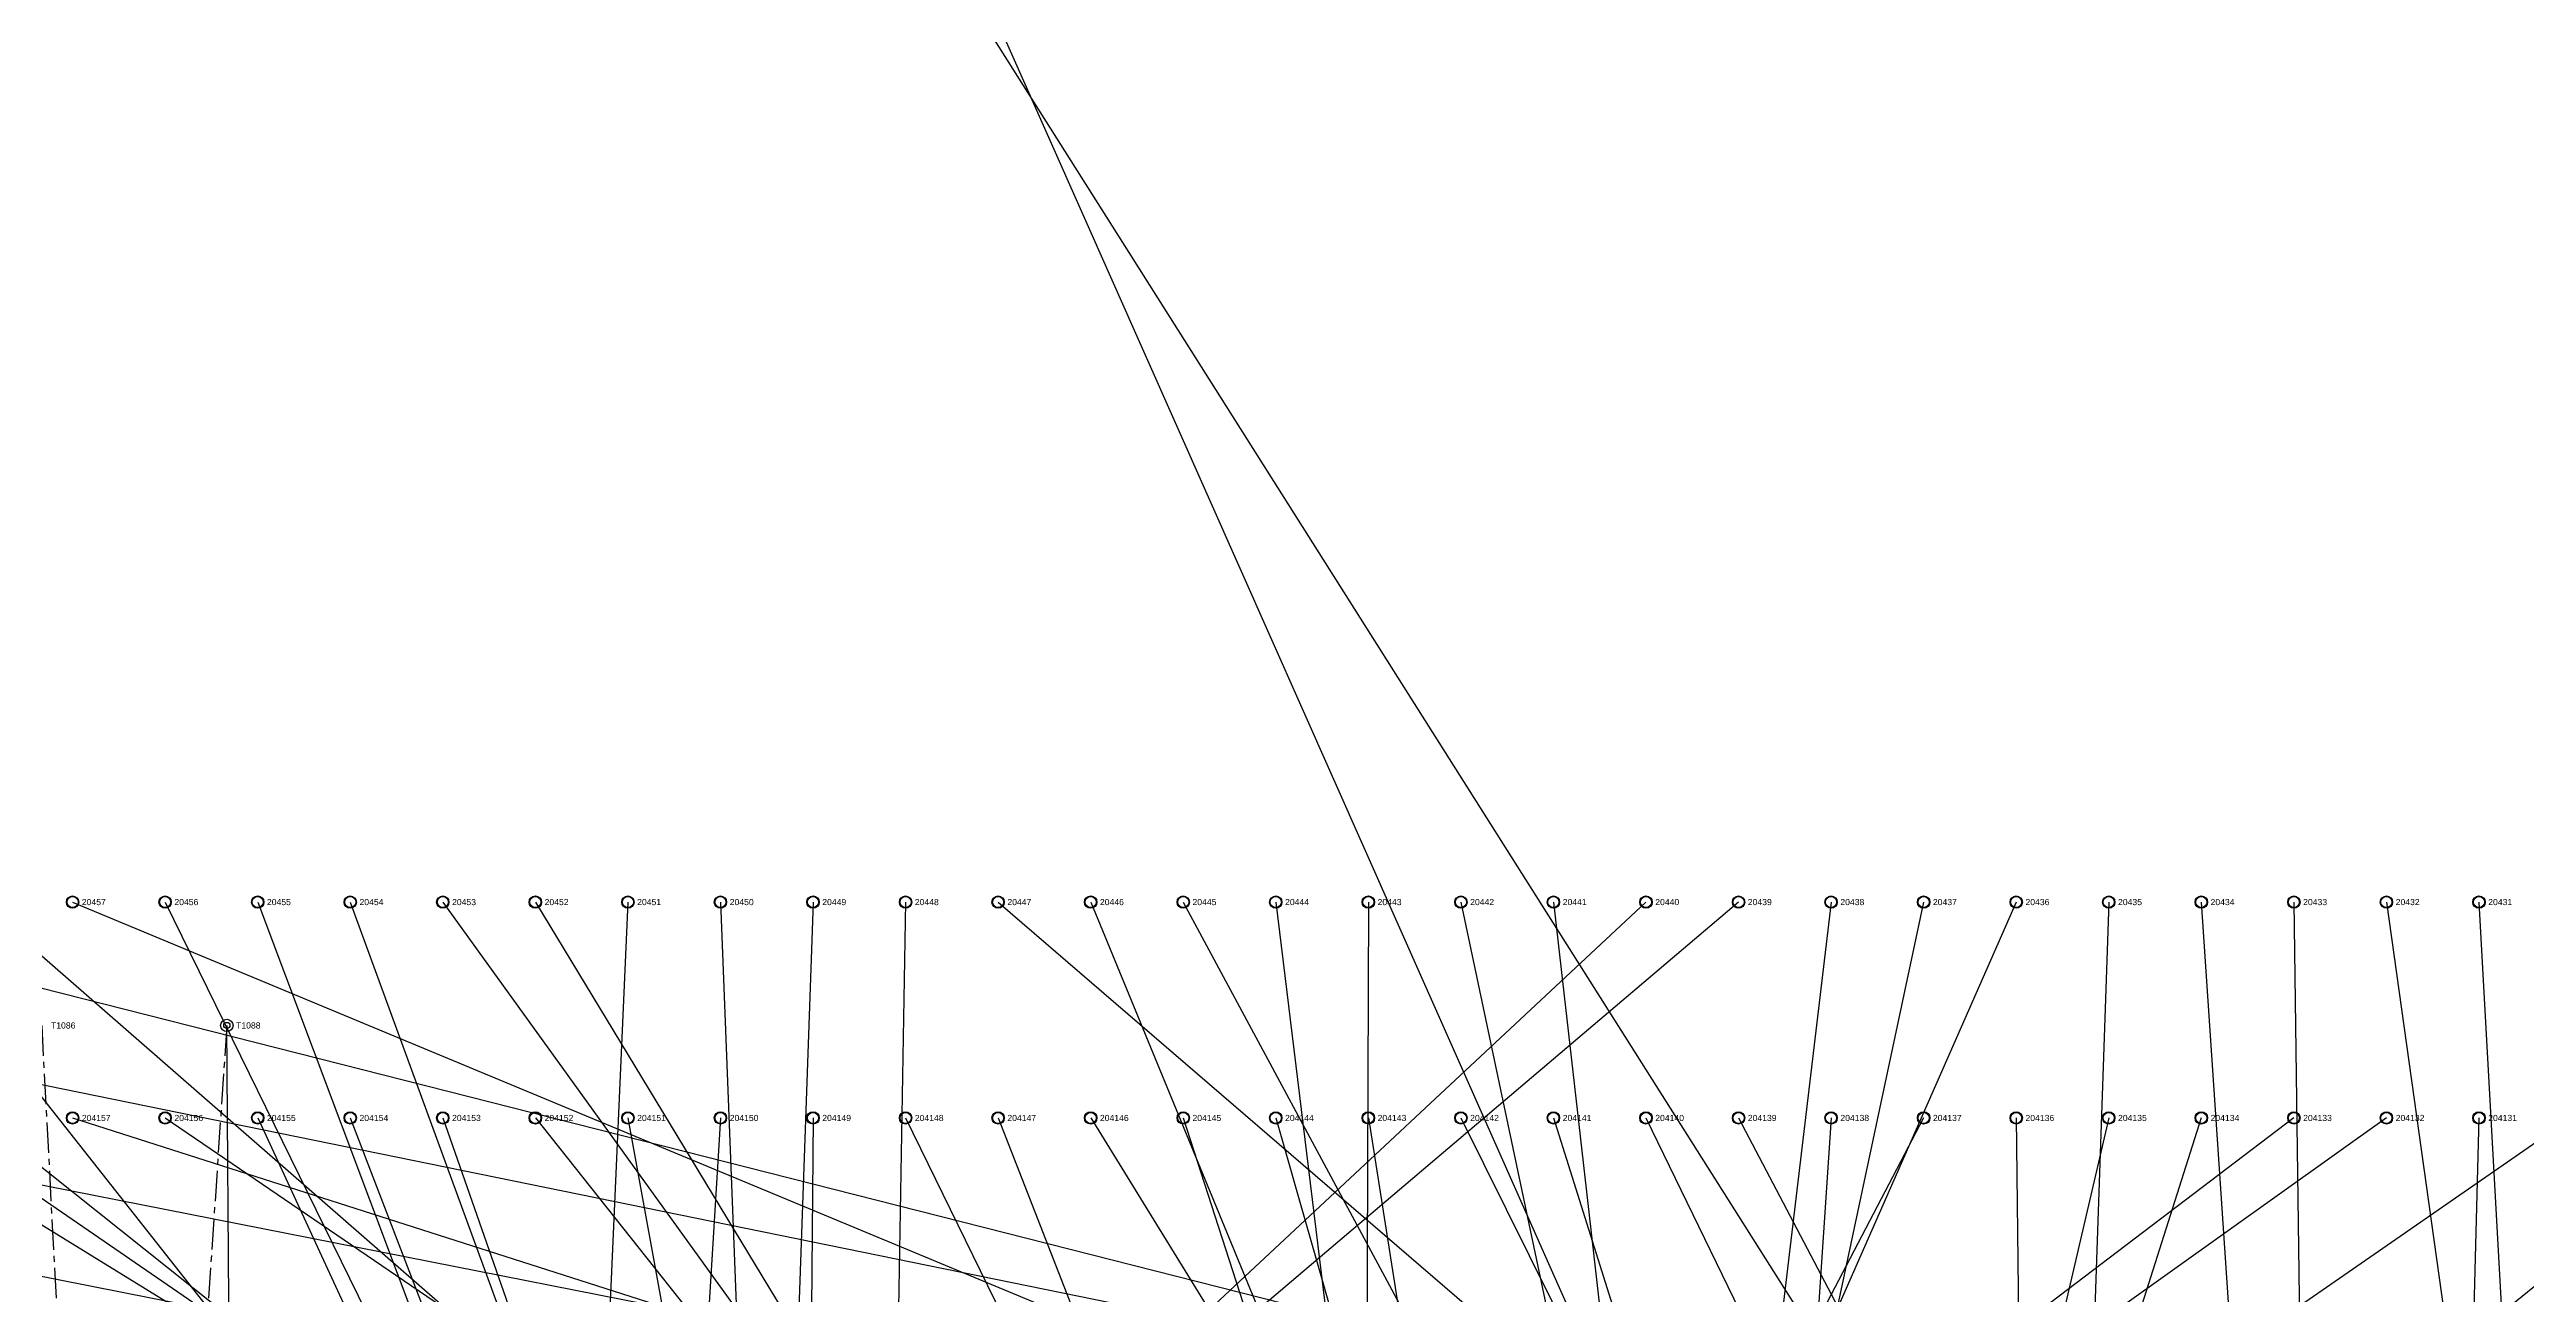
# Model space of a CAD drawing. Extents: x -5 to 376, y -217 to 241.
# Drawn here: x 128.9 to 230.8, y 138.1 to 189.3 of the extents above; entities that cross this region are included whole.
import ezdxf

# ---------------------------------------------------------------- set-up
doc = ezdxf.new("R2010")
doc.units = 0
doc.linetypes.add('CENTER', pattern=[2, 1.25, -0.25, 0.25, -0.25])
for name, color, linetype in [('BOTTOM_TRANSFER', 2, 'CONTINUOUS'), ('BOTTOM_TRANSFER_LABEL', 50, 'CONTINUOUS'), ('BOTTOM_WIRES_BLACK', 250, 'CONTINUOUS'), ('BOTTOM_WIRES_BLUE', 5, 'CONTINUOUS'), ('FIXTURE_INTERFACE_PIN', 4, 'CONTINUOUS'), ('TESTER_INTERFACE_PIN', 144, 'CONTINUOUS'), ('TESTER_INTERFACE_PIN_LABEL', 144, 'CONTINUOUS'), ('TOP_TRANSFER', 2, 'CONTINUOUS'), ('TOP_TRANSFER_LABEL', 50, 'CONTINUOUS'), ('TOP_WIRES_BLUE', 5, 'CENTER')]:
    doc.layers.add(name, color=color, linetype=linetype)
doc.styles.get("Standard").update_dxf_attribs({"font": 'arial.ttf'})

msp = doc.modelspace()

# ---------------------------------------------------------------- linework, layer by layer
at = {"layer": 'BOTTOM_TRANSFER'}
msp.add_circle((136.17194, 149.1615), 0.254, dxfattribs=at)
at = {"layer": 'BOTTOM_WIRES_BLACK'}
for p, q in [((156.49194, 207.5815), (243.69014, 69.70522)), ((160.30194, 207.5815), (204.25918, 108.52658)), ((316.51194, 207.5815), (202.7301, 115.37442)), ((316.51194, 207.5815), (202.7301, 115.37442)), ((122.20194, 154.2415), (148.87194, 120.46204)), ((194.59194, 154.2415), (156.49194, 118.6815)), ((198.40194, 154.2415), (156.49194, 118.6815)), ((194.59194, 145.3515), (244.04066, 43.47464)), ((198.40194, 145.3515), (244.04066, 58.47588))]:
    msp.add_line(p, q, dxfattribs=at)
at = {"layer": 'BOTTOM_WIRES_BLUE'}
for p, q in [((91.72194, 154.2415), (284.76194, 114.8715)), ((106.96194, 154.2415), (288.57194, 42.4815)), ((110.77194, 154.2415), (284.76194, 34.8615)), ((114.58194, 154.2415), (284.76194, 111.0615)), ((126.01194, 154.2415), (284.76194, 15.8115)), ((129.82194, 154.2415), (288.57194, 88.2015)), ((133.63194, 154.2415), (212.5091, -6.7437)), ((137.44194, 154.2415), (216.06256, -55.11546)), ((141.25194, 154.2415), (217.31478, -53.81498)), ((145.06194, 154.2415), (208.07934, 66.84518)), ((148.87194, 154.2415), (193.63944, 80.34528)), ((152.68194, 154.2415), (151.00046, 116.21516)), ((156.49194, 154.2415), (157.37078, 131.66598)), ((160.30194, 154.2415), (159.43072, 129.41554)), ((164.11194, 154.2415), (163.37026, 112.38484)), ((167.92194, 154.2415), (203.60894, 123.50496)), ((171.73194, 154.2415), (187.72886, 115.37442)), ((175.54194, 154.2415), (192.07988, 123.52528)), ((179.35194, 154.2415), (183.10098, 123.52528)), ((183.16194, 154.2415), (183.08066, 130.02514)), ((186.97194, 154.2415), (192.07988, 130.02514)), ((190.78194, 154.2415), (195.22948, 115.37442)), ((209.83194, 154.2415), (192.73012, 115.37442)), ((202.21194, 154.2415), (196.75856, 108.52658)), ((206.02194, 154.2415), (197.72884, 115.37442)), ((213.64194, 154.2415), (212.59038, 123.50496)), ((217.45194, 154.2415), (219.08008, 130.02514)), ((221.26194, 154.2415), (221.57944, 130.02514)), ((225.07194, 154.2415), (230.57866, 115.02644)), ((228.88194, 154.2415), (230.57866, 123.52528)), ((137.44194, -23.5585), (136.17194, 149.1615)), ((95.53194, 145.3515), (288.57194, 107.2515)), ((114.58194, 145.3515), (288.57194, 111.0615)), ((126.01194, 145.3515), (288.57194, 15.8115)), ((129.82194, 145.3515), (284.76194, 95.8215)), ((133.63194, 145.3515), (284.76194, 42.4815)), ((137.44194, 145.3515), (222.21952, -37.66566)), ((141.25194, 145.3515), (216.8144, -51.41468)), ((145.06194, 145.3515), (216.15908, -57.65546)), ((148.87194, 145.3515), (199.8091, 81.2165)), ((152.68194, 145.3515), (156.71038, 123.14428)), ((156.49194, 145.3515), (155.15082, 123.25604)), ((160.30194, 145.3515), (159.99968, 110.71606)), ((164.11194, 145.3515), (196.72046, 78.80604)), ((167.92194, 145.3515), (179.69992, 115.24488)), ((171.73194, 145.3515), (190.23076, 115.37442)), ((175.54194, 145.3515), (185.2295, 115.37442)), ((179.35194, 145.3515), (185.60034, 123.52528)), ((183.16194, 145.3515), (185.58002, 130.02514)), ((186.97194, 145.3515), (194.57924, 130.02514)), ((190.78194, 145.3515), (200.23074, 115.37442)), ((206.02194, 145.3515), (194.57924, 123.52528)), ((202.21194, 145.3515), (200.23074, 115.37442)), ((221.26194, 145.3515), (201.0791, 130.02514)), ((232.69194, 145.3515), (201.10958, 123.50496)), ((225.07194, 145.3515), (203.57846, 130.02514)), ((209.83194, 145.3515), (210.08848, 123.50496)), ((213.64194, 145.3515), (210.08086, 130.02514)), ((217.45194, 145.3515), (212.58022, 130.02514)), ((228.88194, 145.3515), (228.0793, 115.02644))]:
    msp.add_line(p, q, dxfattribs=at)
at = {"layer": 'FIXTURE_INTERFACE_PIN'}
for centre in [(129.82194, 154.2415), (133.63194, 154.2415), (137.44194, 154.2415), (141.25194, 154.2415), (145.06194, 154.2415), (148.87194, 154.2415), (152.68194, 154.2415), (156.49194, 154.2415), (160.30194, 154.2415), (164.11194, 154.2415), (167.92194, 154.2415), (171.73194, 154.2415), (175.54194, 154.2415), (179.35194, 154.2415), (183.16194, 154.2415), (186.97194, 154.2415), (190.78194, 154.2415), (194.59194, 154.2415), (198.40194, 154.2415), (202.21194, 154.2415), (206.02194, 154.2415), (209.83194, 154.2415), (213.64194, 154.2415), (217.45194, 154.2415), (221.26194, 154.2415), (225.07194, 154.2415), (228.88194, 154.2415), (129.82194, 145.3515), (133.63194, 145.3515), (137.44194, 145.3515), (141.25194, 145.3515), (145.06194, 145.3515), (148.87194, 145.3515), (152.68194, 145.3515), (156.49194, 145.3515), (160.30194, 145.3515), (164.11194, 145.3515), (167.92194, 145.3515), (171.73194, 145.3515), (175.54194, 145.3515), (179.35194, 145.3515), (183.16194, 145.3515), (186.97194, 145.3515), (190.78194, 145.3515), (194.59194, 145.3515), (198.40194, 145.3515), (202.21194, 145.3515), (206.02194, 145.3515), (209.83194, 145.3515), (213.64194, 145.3515), (217.45194, 145.3515), (221.26194, 145.3515), (225.07194, 145.3515), (228.88194, 145.3515)]:
    msp.add_circle(centre, 0.254, dxfattribs=at)
at = {"layer": 'TESTER_INTERFACE_PIN'}
for centre in [(129.82194, 154.2415), (133.63194, 154.2415), (137.44194, 154.2415), (141.25194, 154.2415), (145.06194, 154.2415), (148.87194, 154.2415), (152.68194, 154.2415), (156.49194, 154.2415), (160.30194, 154.2415), (164.11194, 154.2415), (167.92194, 154.2415), (171.73194, 154.2415), (175.54194, 154.2415), (179.35194, 154.2415), (183.16194, 154.2415), (186.97194, 154.2415), (190.78194, 154.2415), (194.59194, 154.2415), (198.40194, 154.2415), (202.21194, 154.2415), (206.02194, 154.2415), (209.83194, 154.2415), (213.64194, 154.2415), (217.45194, 154.2415), (221.26194, 154.2415), (225.07194, 154.2415), (228.88194, 154.2415), (129.82194, 145.3515), (133.63194, 145.3515), (137.44194, 145.3515), (141.25194, 145.3515), (145.06194, 145.3515), (148.87194, 145.3515), (152.68194, 145.3515), (156.49194, 145.3515), (160.30194, 145.3515), (164.11194, 145.3515), (167.92194, 145.3515), (171.73194, 145.3515), (175.54194, 145.3515), (179.35194, 145.3515), (183.16194, 145.3515), (186.97194, 145.3515), (190.78194, 145.3515), (194.59194, 145.3515), (198.40194, 145.3515), (202.21194, 145.3515), (206.02194, 145.3515), (209.83194, 145.3515), (213.64194, 145.3515), (217.45194, 145.3515), (221.26194, 145.3515), (225.07194, 145.3515), (228.88194, 145.3515)]:
    msp.add_circle(centre, 0.2286, dxfattribs=at)
at = {"layer": 'TOP_TRANSFER'}
msp.add_circle((136.17194, 149.1615), 0.127, dxfattribs=at)
at = {"layer": 'TOP_WIRES_BLUE'}
for p, q in [((128.55194, 149.1615), (129.6289, 128.68148)), ((136.17194, 149.1615), (134.63016, 126.17958))]:
    msp.add_line(p, q, dxfattribs=at)

# ---------------------------------------------------------------- texts
at = {"layer": 'BOTTOM_TRANSFER_LABEL'}
for s, p in [('T1086', (128.93294, 149.0345)), ('T1088', (136.55294, 149.0345))]:
    msp.add_text(s, height=0.254, dxfattribs=at).set_placement(p)
at = {"layer": 'TESTER_INTERFACE_PIN_LABEL'}
for s, p in [('20457', (130.20294, 154.1145)), ('20456', (134.01294, 154.1145)), ('20455', (137.82294, 154.1145)), ('20454', (141.63294, 154.1145)), ('20453', (145.44294, 154.1145)), ('20452', (149.25294, 154.1145)), ('20451', (153.06294, 154.1145)), ('20450', (156.87294, 154.1145)), ('20449', (160.68294, 154.1145)), ('20448', (164.49294, 154.1145)), ('20447', (168.30294, 154.1145)), ('20446', (172.11294, 154.1145)), ('20445', (175.92294, 154.1145)), ('20444', (179.73294, 154.1145)), ('20443', (183.54294, 154.1145)), ('20442', (187.35294, 154.1145)), ('20441', (191.16294, 154.1145)), ('20440', (194.97294, 154.1145)), ('20439', (198.78294, 154.1145)), ('20438', (202.59294, 154.1145)), ('20437', (206.40294, 154.1145)), ('20436', (210.21294, 154.1145)), ('20435', (214.02294, 154.1145)), ('20434', (217.83294, 154.1145)), ('20433', (221.64294, 154.1145)), ('20432', (225.45294, 154.1145)), ('20431', (229.26294, 154.1145)), ('204157', (130.20294, 145.2245)), ('204156', (134.01294, 145.2245)), ('204155', (137.82294, 145.2245)), ('204154', (141.63294, 145.2245)), ('204153', (145.44294, 145.2245)), ('204152', (149.25294, 145.2245)), ('204151', (153.06294, 145.2245)), ('204150', (156.87294, 145.2245)), ('204149', (160.68294, 145.2245)), ('204148', (164.49294, 145.2245)), ('204147', (168.30294, 145.2245)), ('204146', (172.11294, 145.2245)), ('204145', (175.92294, 145.2245)), ('204144', (179.73294, 145.2245)), ('204143', (183.54294, 145.2245)), ('204142', (187.35294, 145.2245)), ('204141', (191.16294, 145.2245)), ('204140', (194.97294, 145.2245)), ('204139', (198.78294, 145.2245)), ('204138', (202.59294, 145.2245)), ('204137', (206.40294, 145.2245)), ('204136', (210.21294, 145.2245)), ('204135', (214.02294, 145.2245)), ('204134', (217.83294, 145.2245)), ('204133', (221.64294, 145.2245)), ('204132', (225.45294, 145.2245)), ('204131', (229.26294, 145.2245))]:
    msp.add_text(s, height=0.254, dxfattribs=at).set_placement(p)
at = {"layer": 'TOP_TRANSFER_LABEL'}
for s, p in [('T1086', (128.93294, 149.0345)), ('T1088', (136.55294, 149.0345))]:
    msp.add_text(s, height=0.254, dxfattribs=at).set_placement(p)

doc.saveas('drawing.dxf')
